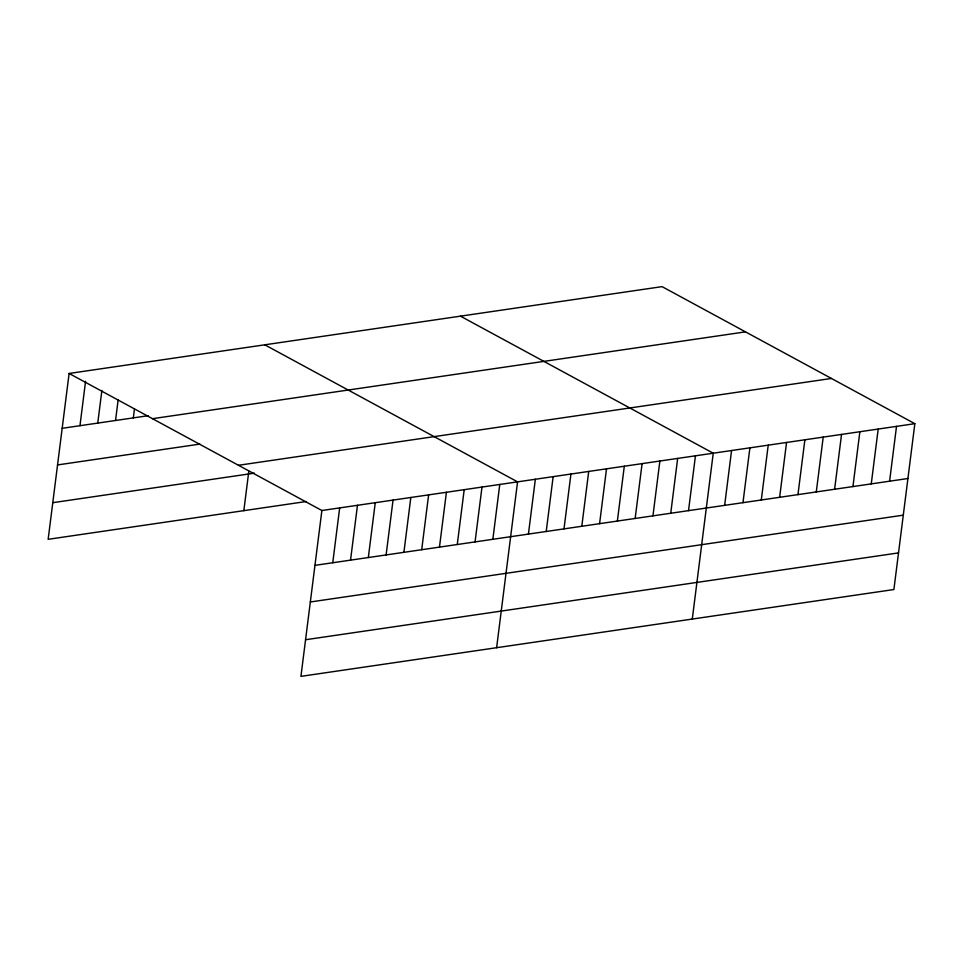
<?xml version="1.0" encoding="UTF-8"?>
<svg xmlns="http://www.w3.org/2000/svg" width="963" height="963" viewBox="0 0 963 963"><rect width="100%" height="100%" fill="white"/><g stroke="black" fill="none" stroke-linecap="round" stroke-linejoin="round"><path stroke-width="1.44" d="M69.107 373.463L321.883 510.51L300.938 676.363L893.893 589.537L914.85 423.684L662.062 286.637L69.107 373.463L48.15 539.316L306.09 501.542M79.965 425.694L85.575 381.24M97.757 423.094L101.873 390.484M115.536 420.494L118.16 399.741M133.327 417.882L134.459 408.998M243.832 510.667L248.827 471.124M332.753 562.741L339.674 507.91M350.544 560.141L357.466 505.31M368.323 557.541L375.257 502.698M386.115 554.929L393.048 500.098M403.906 552.329L410.828 497.486M421.698 549.717L428.619 494.886M439.477 547.116L446.411 492.274M457.269 544.516L464.202 489.673M475.06 541.904L481.994 487.073M492.851 539.304L499.773 484.461M496.619 647.714L517.564 481.861L264.777 344.814M528.422 534.092L535.356 479.249M546.214 531.492L553.147 476.649M564.005 528.88L570.927 474.049M581.796 526.279L588.718 471.437M599.588 523.667L606.509 468.837M617.367 521.067L624.301 466.224M635.159 518.455L642.092 463.624M652.95 515.855L659.872 461.024M670.742 513.255L677.663 458.412M688.521 510.643L695.455 455.812M692.289 619.053L713.246 453.2L460.458 316.153M724.645 505.358L731.567 450.515M742.967 502.674L749.9 447.831M761.3 499.99L768.221 445.147M779.633 497.305L786.554 442.462M797.954 494.621L804.887 439.778M816.287 491.937L823.209 437.094M834.608 489.252L841.542 434.421M852.941 486.568L859.863 431.737M871.262 483.883L878.196 429.053M889.595 481.199L896.517 426.368M62.174 428.306L148.158 415.715M152.527 418.688L745.482 331.862M57.551 464.936L199.859 444.099M238.463 465.285L831.43 378.459M52.772 502.686L254.388 473.158M321.883 510.51L914.85 423.684M314.961 565.353L907.928 478.515M310.327 601.983L903.294 515.157M305.56 639.733L898.527 552.894"/></g></svg>
